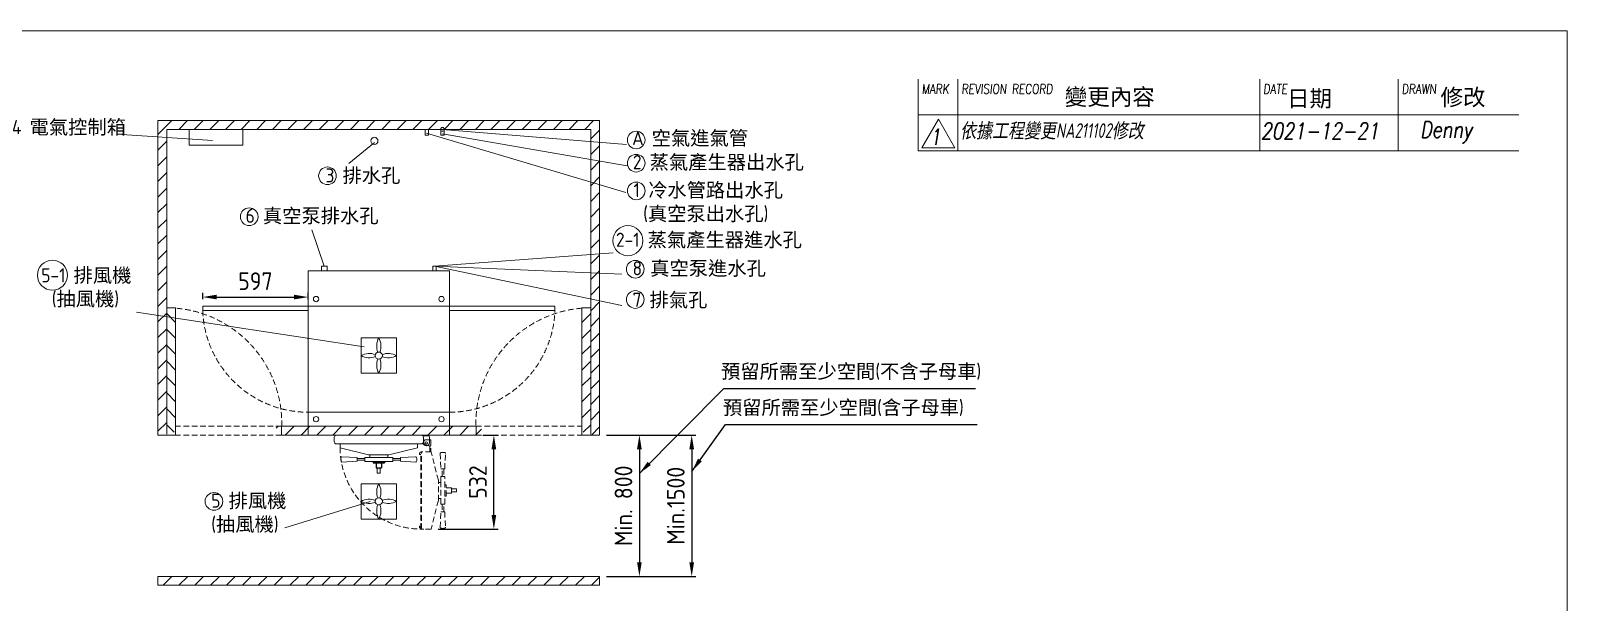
# Model space of a CAD drawing. Header units: millimetres. Extents: x -405943 to 13185, y -35383 to 9270.
# Drawn here: x 4488 to 13185, y 6036 to 9270 of the extents above; entities that cross this region are included whole.
import ezdxf

# ---------------------------------------------------------------- set-up
doc = ezdxf.new("R2010")
doc.units = ezdxf.units.MM
doc.linetypes.add('HIDDEN', pattern=[9.525, 6.35, -3.175])
doc.layers.get('0').update_dxf_attribs({"lineweight": 15})
for name, color, linetype, lineweight in [('D', 3, 'Continuous', 13), ('F', 7, 'Continuous', 15), ('H', 2, 'HIDDEN', 15), ('S', 4, 'Continuous', 15), ('T', 4, 'Continuous', 15), ('線段', 7, 'Continuous', 25)]:
    doc.layers.add(name, color=color, linetype=linetype, lineweight=lineweight)
doc.styles.get("Standard").update_dxf_attribs({"font": 'KAIU.TTF'})
doc.styles.add('STU25', font='isocp2.shx')
doc.styles.add('Text', font='romans.shx', dxfattribs={"width": 0.8, "oblique": 10})
doc.dimstyles.new('STU25', dxfattribs={"dimscale": 40, "dimtxt": 2.5, "dimasz": 2, "dimexe": 0.6, "dimexo": 1, "dimgap": 1, "dimtad": 1, "dimdsep": 46, "dimtxsty": 'STU25', "dimcen": 2, "dimazin": 2, "dimtfac": 1, "dimtmove": 0, "dimatfit": 3, "dimfxl": 0, "dimtolj": 1, "dimtzin": 0, "dimarcsym": 0})
doc.dimstyles.new('STU25$7', dxfattribs={"dimscale": 40, "dimtxt": 2.5, "dimasz": 2, "dimexe": 1.25, "dimexo": 0.625, "dimgap": 1, "dimtad": 1, "dimdec": 4, "dimdsep": 46, "dimtxsty": 'STU25', "dimcen": 2.5, "dimazin": 2, "dimtfac": 1, "dimtdec": 4, "dimtmove": 0, "dimatfit": 3, "dimfxl": 0, "dimtolj": 1, "dimtzin": 0, "dimarcsym": 0})

# ---------------------------------------------------------------- blocks, each defined once
blk = doc.blocks.new('*D13')
at = {"layer": 'D', "color": 0, "lineweight": -2}
for p, q in [((7747.6, 6981.8), (7956.9, 6981.8)), ((7932.9, 6901.8), (7932.9, 6261.8)), ((7747.6, 6181.8), (7956.9, 6181.8))]:
    blk.add_line(p, q, dxfattribs=at)
at = {"layer": 'D', "color": 0}
for points in [[(7919.6, 6901.8), (7946.2, 6901.8), (7932.9, 6981.8)], [(7919.6, 6261.8), (7946.2, 6261.8), (7932.9, 6181.8)]]:
    blk.add_solid(points, dxfattribs=at)
at = {"layer": 'Defpoints', "color": 0}
for p in [(7707.6, 6981.8), (7707.6, 6181.8), (7932.9, 6181.8)]:
    blk.add_point(p, dxfattribs=at)
at = {"layer": 'D', "color": 0, "insert": (7842.9, 6581.8), "char_height": 100, "attachment_point": 5, "rotation": 90, "style": 'STU25'}
blk.add_mtext('\\A1;{\\Fisocp2.shx;Min. 800}', dxfattribs=at)
blk = doc.blocks.new('*D14')
at = {"layer": 'D', "color": 0, "lineweight": -2}
for p, q in [((7747.6, 6981.8), (8253, 6981.8)), ((8229, 6901.8), (8229, 6261.8)), ((7747.6, 6181.8), (8253, 6181.8))]:
    blk.add_line(p, q, dxfattribs=at)
at = {"layer": 'D', "color": 0}
for points in [[(8215.7, 6901.8), (8242.3, 6901.8), (8229, 6981.8)], [(8215.7, 6261.8), (8242.3, 6261.8), (8229, 6181.8)]]:
    blk.add_solid(points, dxfattribs=at)
at = {"layer": 'Defpoints', "color": 0}
for p in [(7707.6, 6981.8), (7707.6, 6181.8), (8229, 6181.8)]:
    blk.add_point(p, dxfattribs=at)
at = {"layer": 'D', "color": 0, "insert": (8139, 6581.8), "char_height": 100, "attachment_point": 5, "rotation": 90, "style": 'STU25'}
blk.add_mtext('\\A1;{\\Fisocp2.shx;Min.1500}', dxfattribs=at)
blk = doc.blocks.new('*D15')
at = {"layer": 'D', "color": 0, "lineweight": -2}
for p, q in [((7047.6, 6981.8), (7133.3, 6981.8)), ((7109.3, 6529.8), (7109.3, 6901.8)), ((6794.2, 6449.8), (7133.3, 6449.8))]:
    blk.add_line(p, q, dxfattribs=at)
at = {"layer": 'D', "color": 0}
for points in [[(7096, 6901.8), (7122.6, 6901.8), (7109.3, 6981.8)], [(7096, 6529.8), (7122.6, 6529.8), (7109.3, 6449.8)]]:
    blk.add_solid(points, dxfattribs=at)
at = {"layer": 'Defpoints', "color": 0}
for p in [(7007.6, 6981.8), (7109.3, 6981.8), (6754.2, 6449.8)]:
    blk.add_point(p, dxfattribs=at)
at = {"layer": 'D', "color": 0, "insert": (7019.3, 6715.8), "char_height": 100, "attachment_point": 5, "rotation": 90, "style": 'STU25'}
blk.add_mtext('\\A1;532', dxfattribs=at)
blk = doc.blocks.new('*D19')
at = {"layer": 'D', "color": 0, "lineweight": -2}
for p, q in [((5461, 7751.8), (5461, 7786.9)), ((5541, 7762.9), (5978, 7762.9)), ((6058, 7751.8), (6058, 7786.9))]:
    blk.add_line(p, q, dxfattribs=at)
at = {"layer": 'D', "color": 0}
for points in [[(5541, 7776.3), (5541, 7749.6), (5461, 7762.9)], [(5978, 7776.3), (5978, 7749.6), (6058, 7762.9)]]:
    blk.add_solid(points, dxfattribs=at)
at = {"layer": 'Defpoints', "color": 0}
for p in [(6058, 7762.9), (5461, 7711.8), (6058, 7711.8)]:
    blk.add_point(p, dxfattribs=at)
at = {"layer": 'D', "color": 0, "insert": (5759.5, 7852.9), "char_height": 100, "attachment_point": 5, "style": 'STU25'}
blk.add_mtext('\\A1;597', dxfattribs=at)

msp = doc.modelspace()

# ---------------------------------------------------------------- hatches: boundary and pattern name
at = {"layer": 'H', "ltscale": 5}
h = msp.add_hatch(dxfattribs=at)
h.set_pattern_fill('ANSI31', color=256, scale=500, style=0)
h.set_pattern_definition([(45, (223720.49, 23195.18), (-44.194174, 44.194174), [])])
h.paths.add_polyline_path([(5207.637, 8761.812), (7707.637, 8761.812), (7707.637, 6981.812), (7657.637, 6981.812), (7657.637, 7031.812), (7657.637, 8711.812), (5257.637, 8711.812), (5257.637, 7031.812), (5257.637, 6981.812), (5207.637, 6981.812)])
h = msp.add_hatch(dxfattribs=at)
h.set_pattern_fill('ANSI31', color=256, scale=20, angle=270, style=0)
h.set_pattern_definition([(315, (239268.586, 23129.674), (44.90128, 44.90128), [])])
h.paths.add_polyline_path([(5257.637, 7701.027), (5257.637, 7031.812), (5282.637, 6988.51), (5307.637, 7002.944), (5307.637, 7701.027)])
h = msp.add_hatch(dxfattribs=at)
h.set_pattern_fill('ANSI31', color=256, scale=20, angle=270, style=0)
h.set_pattern_definition([(225, (-226353.31, 23129.674), (-44.90128, 44.90128), [])])
h.paths.add_polyline_path([(7657.637, 7701.027), (7657.637, 7031.812), (7632.637, 6988.51), (7607.637, 7002.944), (7607.637, 7701.027)])
h = msp.add_hatch(dxfattribs=at)
h.set_pattern_fill('ANSI31', color=256, scale=20, style=0)
h.set_pattern_definition([(45, (239218.586, 23129.674), (-44.90128, 44.90128), [])])
h.paths.add_polyline_path([(7038.422, 6981.812), (7038.422, 7031.812), (5876.853, 7031.812), (5876.853, 6981.812)])
h = msp.add_hatch(dxfattribs=at)
h.set_pattern_fill('ANSI31', color=256, scale=20, style=0)
h.set_pattern_definition([(45, (223457.71, 23195.18), (-44.90128, 44.90128), [])])
h.paths.add_polyline_path([(7707.637, 6181.812), (7707.637, 6131.812), (5207.637, 6131.812), (5207.637, 6181.812)])

# ---------------------------------------------------------------- linework, layer by layer
at = {"linetype": 'Continuous'}
for p, q in [((6719.47, 8679.436), (6719.47, 8711.812)), ((6739.47, 8679.436), (6739.47, 8711.812)), ((6808.137, 8679.436), (6808.137, 8711.812)), ((6828.137, 8679.436), (6828.137, 8711.812)), ((6719.47, 8679.436), (6739.47, 8679.436)), ((6808.137, 8679.436), (6828.137, 8679.436)), ((6358.029, 7531.812), (6358.029, 7331.812)), ((6558.029, 7531.812), (6358.029, 7531.812)), ((6558.029, 7531.812), (6558.029, 7331.812)), ((6558.029, 7331.812), (6358.029, 7331.812)), ((6249.042, 6859.312), (6336.042, 6854.812)), ((6336.042, 6833.812), (6249.042, 6829.312)), ((6336.042, 6854.812), (6336.042, 6833.812)), ((6379.279, 6849.062), (6336.042, 6849.062)), ((6336.042, 6839.562), (6379.279, 6839.562)), ((6536.779, 6849.062), (6580.017, 6849.062)), ((6580.017, 6839.562), (6536.779, 6839.562)), ((6667.017, 6859.312), (6580.017, 6854.812)), ((6580.017, 6854.812), (6580.017, 6833.812)), ((6580.017, 6833.812), (6667.017, 6829.312)), ((6358.029, 6706.812), (6358.029, 6506.812)), ((6558.029, 6706.812), (6358.029, 6706.812)), ((6558.029, 6706.812), (6558.029, 6506.812)), ((6558.029, 6506.812), (6358.029, 6506.812))]:
    msp.add_line(p, q, dxfattribs=at)
for p, q in [((6133.029, 7911.812), (6133.029, 7936.812)), ((6165.029, 7936.812), (6133.029, 7936.812)), ((6165.029, 7911.812), (6165.029, 7936.812)), ((6763.029, 7911.812), (6763.029, 7936.812)), ((6783.029, 7936.812), (6763.029, 7936.812)), ((6783.029, 7911.812), (6783.029, 7936.812)), ((6083.029, 7911.812), (6058.029, 7911.812)), ((6058.029, 7911.812), (6858.029, 7911.812)), ((6058.029, 7911.812), (6058.029, 7711.812)), ((6858.029, 7911.812), (6858.029, 7711.812)), ((6058.029, 7711.812), (5461.029, 7711.812)), ((5461.029, 7711.812), (5461.029, 7686.812)), ((5461.029, 7686.812), (6058.029, 7686.812)), ((6058.029, 7711.812), (6058.029, 7111.812)), ((6058.029, 7711.812), (6858.029, 7711.812)), ((6058.029, 7711.812), (6858.029, 7711.812)), ((6858.029, 7711.812), (6858.029, 7111.812)), ((6858.029, 7711.812), (7455.029, 7711.812)), ((7455.029, 7686.812), (6858.029, 7686.812)), ((7455.029, 7711.812), (7455.029, 7686.812)), ((6058.029, 7111.812), (6858.029, 7111.812)), ((6058.029, 7011.812), (6058.029, 7111.812)), ((6858.029, 7111.812), (6058.029, 7111.812)), ((6858.029, 7011.812), (6858.029, 7111.812)), ((6058.029, 7011.812), (6058.029, 6981.812)), ((6058.029, 6981.812), (6858.029, 6981.812)), ((6205.529, 6969.812), (6205.529, 6943.812)), ((6698.529, 6981.812), (6217.529, 6981.812)), ((6708.276, 6976.812), (6738.495, 6976.812)), ((6710.529, 6943.812), (6710.529, 6969.812)), ((6744.495, 6937.812), (6744.495, 6970.812)), ((6858.029, 6981.812), (6858.029, 7011.812)), ((6698.529, 6931.812), (6217.529, 6931.812)), ((6239.029, 6910.65), (6239.029, 6931.812)), ((6400.529, 6869.812), (6239.029, 6910.65)), ((6515.529, 6869.812), (6677.029, 6910.65)), ((6677.029, 6910.65), (6677.029, 6931.812)), ((6708.276, 6936.812), (6709.527, 6936.812)), ((6725.495, 6921.812), (6728.495, 6921.812)), ((6379.279, 6854.312), (6380.779, 6855.812)), ((6379.279, 6834.312), (6379.279, 6854.312)), ((6379.279, 6834.312), (6380.779, 6832.812)), ((6380.779, 6855.812), (6413.029, 6855.812)), ((6380.779, 6832.812), (6535.279, 6832.812)), ((6400.529, 6869.812), (6515.529, 6869.812)), ((6406.529, 6856.812), (6406.529, 6869.812)), ((6407.529, 6855.812), (6406.529, 6856.812)), ((6508.529, 6855.812), (6407.529, 6855.812)), ((6466.529, 6796.312), (6449.529, 6796.312)), ((6449.529, 6766.312), (6449.529, 6796.312)), ((6466.529, 6766.312), (6466.529, 6796.312)), ((6503.029, 6855.812), (6535.279, 6855.812)), ((6509.529, 6856.812), (6508.529, 6855.812)), ((6509.529, 6869.812), (6509.529, 6856.812)), ((6536.779, 6854.312), (6535.279, 6855.812)), ((6536.779, 6834.312), (6535.279, 6832.812)), ((6536.779, 6854.312), (6536.779, 6834.312)), ((6449.529, 6766.312), (6466.529, 6766.312))]:
    msp.add_line(p, q)
msp.add_lwpolyline([(5383.834, 8711.812), (5383.834, 8622.214), (5688.523, 8622.214), (5688.523, 8711.812)], dxfattribs=at)
for centre, radius in [((6818.137, 8711.812), 10.761), ((6433.137, 8646.812), 20), ((6103.029, 7751.812), 15), ((6813.029, 7751.812), 15), ((6458.029, 7431.812), 20), ((6458.029, 7431.812), 20), ((6458.029, 7431.812), 20), ((6458.029, 7431.812), 20), ((6103.029, 7071.812), 15), ((6813.029, 7071.812), 15), ((6726.995, 6937.812), 6.45), ((6458.029, 6606.812), 20), ((6458.029, 6606.812), 20), ((6458.029, 6606.812), 20), ((6458.029, 6606.812), 20)]:
    msp.add_circle(centre, radius)
msp.add_circle((6726.995, 6937.812), 6.4, dxfattribs=at)
for centre, radius, start, end in [((6539.054, 7485.936), 93.11, 150.4818019, 201.9770324), ((6377.005, 7485.936), 93.11, 338.0229676, 29.5181981), ((6403.905, 7350.787), 93.11, 68.0229676, 119.5181981), ((6403.905, 7512.836), 93.11, 240.4818019, 291.9770324), ((6539.054, 7377.687), 93.11, 158.0229676, 209.5181981), ((6377.005, 7377.687), 93.11, 330.4818019, 21.9770324), ((6512.154, 7350.787), 93.11, 60.4818019, 111.9770324), ((6512.154, 7512.836), 93.11, 248.0229676, 299.5181981), ((6217.529, 6969.812), 12, 90, 180), ((6698.529, 6969.812), 12, 0, 90), ((6738.495, 6970.812), 6, 0, 90), ((6217.529, 6943.812), 12, 180, 270), ((6698.529, 6943.812), 12, 270, 0), ((6725.495, 6937.812), 16, 183.5833217, 270), ((6728.495, 6937.812), 16, 270, 0), ((6539.054, 6660.936), 93.11, 150.4818019, 201.9770324), ((6377.005, 6660.936), 93.11, 338.0229676, 29.5181981), ((6403.905, 6525.787), 93.11, 68.0229676, 119.5181981), ((6512.154, 6525.787), 93.11, 60.4818019, 111.9770324), ((6403.905, 6687.836), 93.11, 240.4818019, 291.9770324), ((6539.054, 6552.687), 93.11, 158.0229676, 209.5181981), ((6377.005, 6552.687), 93.11, 330.4818019, 21.9770324), ((6512.154, 6687.836), 93.11, 248.0229676, 299.5181981)]:
    msp.add_arc(centre, radius, start, end)
for centre, radius, start, end in [((6298.814, 6844.312), 55.773, 168.6471146, 191.3528854), ((6249.042, 6854.305), 5.007, 84.0781277, 168.6471146), ((6249.042, 6834.318), 5.007, 191.3528854, 270), ((6667.017, 6854.305), 5.007, 11.3528854, 95.9218723), ((6667.017, 6834.318), 5.007, 270, 348.6471146), ((6617.244, 6844.312), 55.773, 348.6471146, 11.3528854)]:
    msp.add_arc(centre, radius, start, end, dxfattribs=at)
at = {"layer": 'D'}
for p, q in [((6818.137, 8711.812), (7860.896, 8626.275)), ((5516.828, 8648.709), (5002.669, 8682.78)), ((6149.029, 7936.812), (6079.466, 8143.756)), ((6773.029, 7936.812), (7785.027, 8013.417)), ((6773.029, 7936.812), (7833.479, 7892.4)), ((6773.029, 7936.812), (7833.78, 7715.95)), ((6375.751, 7480.797), (5086.006, 7676.725)), ((6409.139, 6605.955), (5925.55, 6456.902))]:
    msp.add_line(p, q, dxfattribs=at)
at = {"layer": 'D', "linetype": 'Continuous'}
for p, q in [((6433.137, 8637.376), (6288.302, 8519.401)), ((6728.246, 8689.69), (7855.34, 8354.3)), ((6819.076, 8686.955), (7863.475, 8506.293))]:
    msp.add_line(p, q, dxfattribs=at)
at = {"layer": 'D'}
for centre, radius in [((7914.766, 8651.709), 50), ((7914.766, 8520.585), 50), ((6167.411, 8449.017), 50), ((7915.56, 8363.788), 50), ((5724.387, 8217.664), 50), ((7867.625, 8081.966), 85), ((4610.43, 7886.76), 85), ((7909.905, 7920.495), 50), ((7909.905, 7749.1), 50), ((5525.032, 6606.569), 50)]:
    msp.add_circle(centre, radius, dxfattribs=at)
at = {"layer": 'F'}
msp.add_line((9510.99, 8995.979), (9510.99, 8590.979), dxfattribs=at)
at = {"layer": 'F', "color": 7}
for p, q in [((9735.99, 8995.979), (9735.99, 8590.979)), ((11444.16, 8590.979), (11444.16, 8995.979)), ((12227.888, 8590.979), (12227.888, 8995.979)), ((12910.979, 8793.479), (9510.99, 8793.479)), ((9510.99, 8590.979), (12910.979, 8590.979))]:
    msp.add_line(p, q, dxfattribs=at)
at = {"layer": 'F', "color": 6}
msp.add_lwpolyline([(0, 9270), (0, 0), (13185, 0), (13185, 9270)], close=True, dxfattribs=at)
at = {"layer": 'F', "color": 7}
msp.add_lwpolyline([(9625.206, 8770.065), (9531.715, 8608.134), (9718.696, 8608.134)], close=True, dxfattribs=at)
at = {"layer": 'H'}
for p, q in [((5257.637, 6981.812), (5207.637, 6981.812)), ((5257.637, 7031.812), (5257.637, 6981.812)), ((7657.637, 7031.812), (7657.637, 6981.812)), ((7657.637, 6981.812), (7707.637, 6981.812))]:
    msp.add_line(p, q, dxfattribs=at)
at = {"layer": 'H', "ltscale": 5}
for p, q in [((5907.637, 7031.812), (5307.637, 7031.812)), ((5907.637, 6981.812), (5307.637, 6981.812)), ((7008.422, 7031.812), (7607.637, 7031.812)), ((7008.422, 6981.812), (7607.637, 6981.812)), ((6688.995, 6880.846), (6695.995, 6881.384)), ((6688.995, 6880.846), (6688.995, 6871.846)), ((6688.995, 6871.846), (6695.995, 6871.307)), ((6696.995, 6887.846), (6695.995, 6886.846)), ((6695.995, 6450.846), (6695.995, 6886.846)), ((6696.995, 6887.846), (6699.995, 6887.846)), ((6754.157, 6887.846), (6699.995, 6887.846)), ((6699.995, 6449.846), (6699.995, 6887.846)), ((6712.995, 6945.312), (6712.995, 6937.859)), ((6741.995, 6920.312), (6722.155, 6925.814)), ((6752.995, 6955.312), (6722.995, 6955.312)), ((6752.995, 6955.312), (6724.995, 6955.312)), ((6741.995, 6920.312), (6752.995, 6920.312)), ((6746.995, 6887.846), (6746.995, 6920.312)), ((6752.995, 6955.312), (6752.995, 6887.846)), ((6794.995, 6726.346), (6754.157, 6887.846)), ((6805.495, 6877.833), (6809.995, 6790.833)), ((6830.995, 6790.833), (6835.495, 6877.833)), ((6809.995, 6790.833), (6830.995, 6790.833)), ((6815.745, 6747.596), (6815.745, 6790.833)), ((6825.245, 6790.833), (6825.245, 6747.596)), ((6794.995, 6611.346), (6794.995, 6726.346)), ((6795.495, 6713.846), (6808.995, 6713.846)), ((6810.495, 6747.596), (6808.995, 6746.096)), ((6808.995, 6713.846), (6808.995, 6746.096)), ((6808.995, 6719.346), (6808.995, 6618.346)), ((6810.495, 6747.596), (6830.495, 6747.596)), ((6830.495, 6747.596), (6831.995, 6746.096)), ((6831.995, 6591.596), (6831.995, 6746.096)), ((6831.995, 6700.596), (6839.995, 6700.596)), ((6831.995, 6637.096), (6831.995, 6700.596)), ((6839.995, 6637.096), (6839.995, 6700.596)), ((6794.995, 6611.346), (6754.157, 6449.846)), ((6808.995, 6623.846), (6795.495, 6623.846)), ((6808.995, 6591.596), (6808.995, 6623.846)), ((6831.895, 6637.096), (6839.995, 6637.096)), ((6839.995, 6683.846), (6868.495, 6683.846)), ((6839.995, 6653.846), (6868.495, 6653.846)), ((6868.495, 6653.846), (6868.495, 6683.846)), ((6898.495, 6677.346), (6868.495, 6677.346)), ((6898.495, 6660.346), (6868.495, 6660.346)), ((6898.495, 6660.346), (6898.495, 6677.346)), ((6805.495, 6459.858), (6809.995, 6546.858)), ((6810.495, 6590.096), (6808.995, 6591.596)), ((6809.995, 6546.858), (6830.995, 6546.858)), ((6830.495, 6590.096), (6810.495, 6590.096)), ((6815.745, 6590.096), (6815.745, 6546.858)), ((6825.245, 6546.858), (6825.245, 6590.096)), ((6830.495, 6590.096), (6831.995, 6591.596)), ((6830.995, 6546.858), (6835.495, 6459.858)), ((6688.995, 6465.846), (6695.995, 6466.384)), ((6688.995, 6456.846), (6688.995, 6465.846)), ((6688.995, 6456.846), (6695.995, 6456.307)), ((6696.995, 6449.846), (6695.995, 6450.846)), ((6696.995, 6449.846), (6699.995, 6449.846)), ((6699.995, 6451.346), (6699.995, 6449.846)), ((6754.157, 6449.846), (6699.995, 6449.846))]:
    msp.add_line(p, q, dxfattribs=at)
for centre, radius, start, end in [((5255.026, 7048.457), 653.608, 358.5407222, 85.3830663), ((6058.448, 7709.126), 597.835, 182.1390652, 269.9599015), ((6857.611, 7709.126), 597.835, 270.0400985, 357.8609348), ((7660.357, 7049.126), 652.949, 94.631157, 181.5194828), ((6699.995, 6910.65), 460.966, 180, 271.5160957), ((6722.995, 6945.312), 10, 90, 180), ((6725.495, 6937.859), 12.5, 180, 254.5), ((6810.502, 6877.833), 5.007, 101.3528854, 185.9218723), ((6820.495, 6828.061), 55.773, 78.6471146, 101.3528854), ((6830.489, 6877.833), 5.007, 0, 78.6471146), ((6810.502, 6459.858), 5.007, 174.0781277, 258.6471146), ((6820.495, 6509.631), 55.773, 258.6471146, 281.3528854), ((6830.489, 6459.858), 5.007, 281.3528854, 360)]:
    msp.add_arc(centre, radius, start, end, dxfattribs=at)
at = {"layer": 'S', "linetype": 'Continuous'}
for p, q in [((5207.637, 8761.812), (7707.637, 8761.812)), ((5207.637, 8761.812), (5207.637, 6981.812)), ((5257.637, 8711.812), (5257.637, 7031.812)), ((5257.637, 8711.812), (7657.637, 8711.812)), ((7657.637, 8711.812), (7657.637, 7031.812)), ((7707.637, 8761.812), (7707.637, 6981.812)), ((5207.637, 6981.812), (5286.505, 6981.812)), ((5307.637, 6981.812), (5207.637, 6981.812)), ((5907.637, 7031.812), (7008.422, 7031.812)), ((5907.637, 6981.812), (7008.422, 6981.812)), ((7607.637, 6981.812), (7707.637, 6981.812))]:
    msp.add_line(p, q, dxfattribs=at)
at = {"layer": 'S'}
for p, q in [((5257.637, 7701.027), (5257.637, 7031.812)), ((5307.637, 7701.027), (5257.637, 7701.027)), ((5307.637, 6981.812), (5307.637, 7701.027)), ((7607.637, 6981.812), (7607.637, 7701.027)), ((7607.637, 7701.027), (7657.637, 7701.027)), ((5907.637, 6981.812), (5907.637, 7031.812)), ((7008.422, 6981.812), (7008.422, 7031.812)), ((5207.637, 6181.812), (7707.637, 6181.812)), ((5207.637, 6181.812), (5207.637, 6131.812)), ((7707.637, 6181.812), (7707.637, 6131.812)), ((5207.637, 6131.812), (7707.637, 6131.812))]:
    msp.add_line(p, q, dxfattribs=at)
at = {"layer": '線段'}
for p, q in [((6426.279, 6832.912), (6426.279, 6824.812)), ((6426.279, 6832.812), (6489.779, 6832.812)), ((6426.279, 6824.812), (6489.779, 6824.812)), ((6443.029, 6824.812), (6443.029, 6796.312)), ((6443.029, 6796.312), (6473.029, 6796.312)), ((6473.029, 6824.812), (6473.029, 6796.312)), ((6489.779, 6832.812), (6489.779, 6824.812))]:
    msp.add_line(p, q, dxfattribs=at)

# ---------------------------------------------------------------- texts
at = {"layer": 'D', "color": 11, "char_height": 80, "attachment_point": 1}
for s, insert in [('{\\Fisocp2.shx;\\C3;4 \\f標楷體|b0|i0|c136|p65;電氣控制箱}', (4381.456, 8764.763)), ('{\\Fisocp2.shx;\\C3;A \\f標楷體|b0|i0|c136|p65;空氣進氣管}', (7892.141, 8702.574)), ('{\\Fisocp3.shx;\\C3;2 \\f標楷體|b0|i0|c136|p65;蒸氣產生器出水孔}', (7896.072, 8566.452)), ('{\\Fisocp2.shx;\\C3;3 \\f標楷體|b0|i0|c136|p65;排水孔}', (6156.189, 8491.085)), ('{\\Fisocp2.shx;\\C3;1 \\f標楷體|b0|i0|c136|p65;冷水管路出水孔\\P \\Fisocp2.shx;(\\f標楷體|b0|i0|c136|p65;真空泵出水孔\\Fisocp2.shx;)}', (7900.057, 8408.208)), ('{\\Fisocp2.shx;\\C3;6 \\f標楷體|b0|i0|c136|p65;真空泵排水孔}', (5704.119, 8263.041)), ('{\\Fisocp2.shx;\\C3;2-1 \\f標楷體|b0|i0|c136|p65;蒸氣產生器進水孔}', (7800.045, 8127.193)), ('{\\Fisocp2.shx;\\C3;5-1 \\f標楷體|b0|i0|c136|p65;排風機\\P\\f???|b0|i0|c0|p65;  \\Fisocp2.shx;(\\f標楷體|b0|i0|c136|p65;抽風機\\Fisocp2.shx;)}', (4547.355, 7926.141)), ('{\\Fisocp2.shx;\\C3;8 \\f標楷體|b0|i0|c136|p65;真空泵進水孔}', (7894.128, 7965.865)), ('{\\Fisocp2.shx;\\C3;7 \\f標楷體|b0|i0|c136|p65;排氣孔}', (7894.283, 7787.087)), ('{\\C3;預留所需至少空間\\Fisocp2.shx;(\\f標楷體|b0|i0|c136|p65;不含子母車\\Fisocp2.shx;)}', (8395.414, 7382.878)), ('{\\C3;預留所需至少空間\\Fisocp2.shx;(\\f標楷體|b0|i0|c136|p65;含子母車\\Fisocp2.shx;)}', (8405.63, 7177.983)), ('{\\Fisocp2.shx;\\C3;5 \\f標楷體|b0|i0|c136|p65;排風機\\P\\Fisocp2.shx;(\\f標楷體|b0|i0|c136|p65;抽風機\\Fisocp2.shx;)}', (5509.513, 6650.873))]:
    msp.add_mtext(s, dxfattribs=dict(at, insert=insert))
at = {"layer": 'F', "color": 1, "lineweight": 15, "style": 'Text', "oblique": 5, "width": 0.8}
for s, p in [('MARK', (9530.892, 8913.495)), ('REVISION RECORD', (9755.892, 8913.495)), ('DATE', (11464.062, 8913.495)), ('DRAWN', (12247.79, 8913.495))]:
    msp.add_text(s, height=54, dxfattribs=at).set_placement(p)
at = {"layer": 'F', "lineweight": -3}
for s, p in [('變更內容', (10340.324, 8849.011)), ('日期', (11598.506, 8840.111)), ('修改', (12467.712, 8847.231))]:
    msp.add_text(s, height=93.4085, dxfattribs=at).set_placement(p)
at = {"layer": 'T', "lineweight": 20, "style": 'Text', "oblique": 10, "width": 0.8}
for s, height, p in [('1', 90, (9576.741, 8624.177)), ('2021-12-21', 92, (11449.821, 8656.58)), ('Denny', 92, (12352.093, 8664.844))]:
    msp.add_text(s, height=height, dxfattribs=at).set_placement(p)
at = {"layer": 'T', "linetype": 'Continuous', "lineweight": 20, "insert": (9748.973, 8746.465), "char_height": 82.79908, "attachment_point": 1, "style": 'Text'}
msp.add_mtext('{\\fDFKai-SB|b0|i0|c136|p65;依據工程變更\\Fisocp2.shx|c136;NA211102\\fDFKai-SB|b0|i0|c136|p65;修改}', dxfattribs=at)

# ---------------------------------------------------------------- dimensions: what is measured, and where the dimension line sits
at = {"layer": 'D'}
dim = msp.add_linear_dim(base=(6058.029, 7762.917), p1=(5461.029, 7711.812), p2=(6058.029, 7711.812), dimstyle='STU25', dxfattribs=at)
dim.commit()
dim.dimension.update_dxf_attribs({"geometry": '*D19', "text_midpoint": (5759.529, 7852.917)})
dim = msp.add_linear_dim(base=(7109.294, 6981.812), p1=(6754.157, 6449.846), p2=(7007.637, 6981.812), angle=90, dimstyle='STU25', override={"dimdec": 0}, dxfattribs=at)
dim.commit()
dim.dimension.update_dxf_attribs({"geometry": '*D15', "text_midpoint": (7019.285, 6715.829)})
for base, text, picture, middle in [((7932.903, 6181.812), '{\\Fisocp2.shx;Min. <>}', '*D13', (7932.903, 6581.812)), ((8229.008, 6181.812), '{\\Fisocp2.shx;Min.1500}', '*D14', (8229.008, 6581.812))]:
    dim = msp.add_linear_dim(base=base, p1=(7707.637, 6981.812), p2=(7707.637, 6181.812), angle=90, text=text, dimstyle='STU25', dxfattribs=at)
    dim.commit()
    dim.dimension.update_dxf_attribs({"geometry": picture, "text_midpoint": middle, "dimtype": 160})

# ---------------------------------------------------------------- leaders
for points in [[(7932.903, 6764.835), (8410.323, 7246.306), (9834.626, 7246.306)], [(8229.008, 6775.859), (8420.538, 7041.411), (9844.841, 7041.411)]]:
    msp.add_leader(points, dimstyle='STU25$7', override={"dimgap": 1, "dimtad": 0}, dxfattribs=at)

doc.saveas('drawing.dxf')
